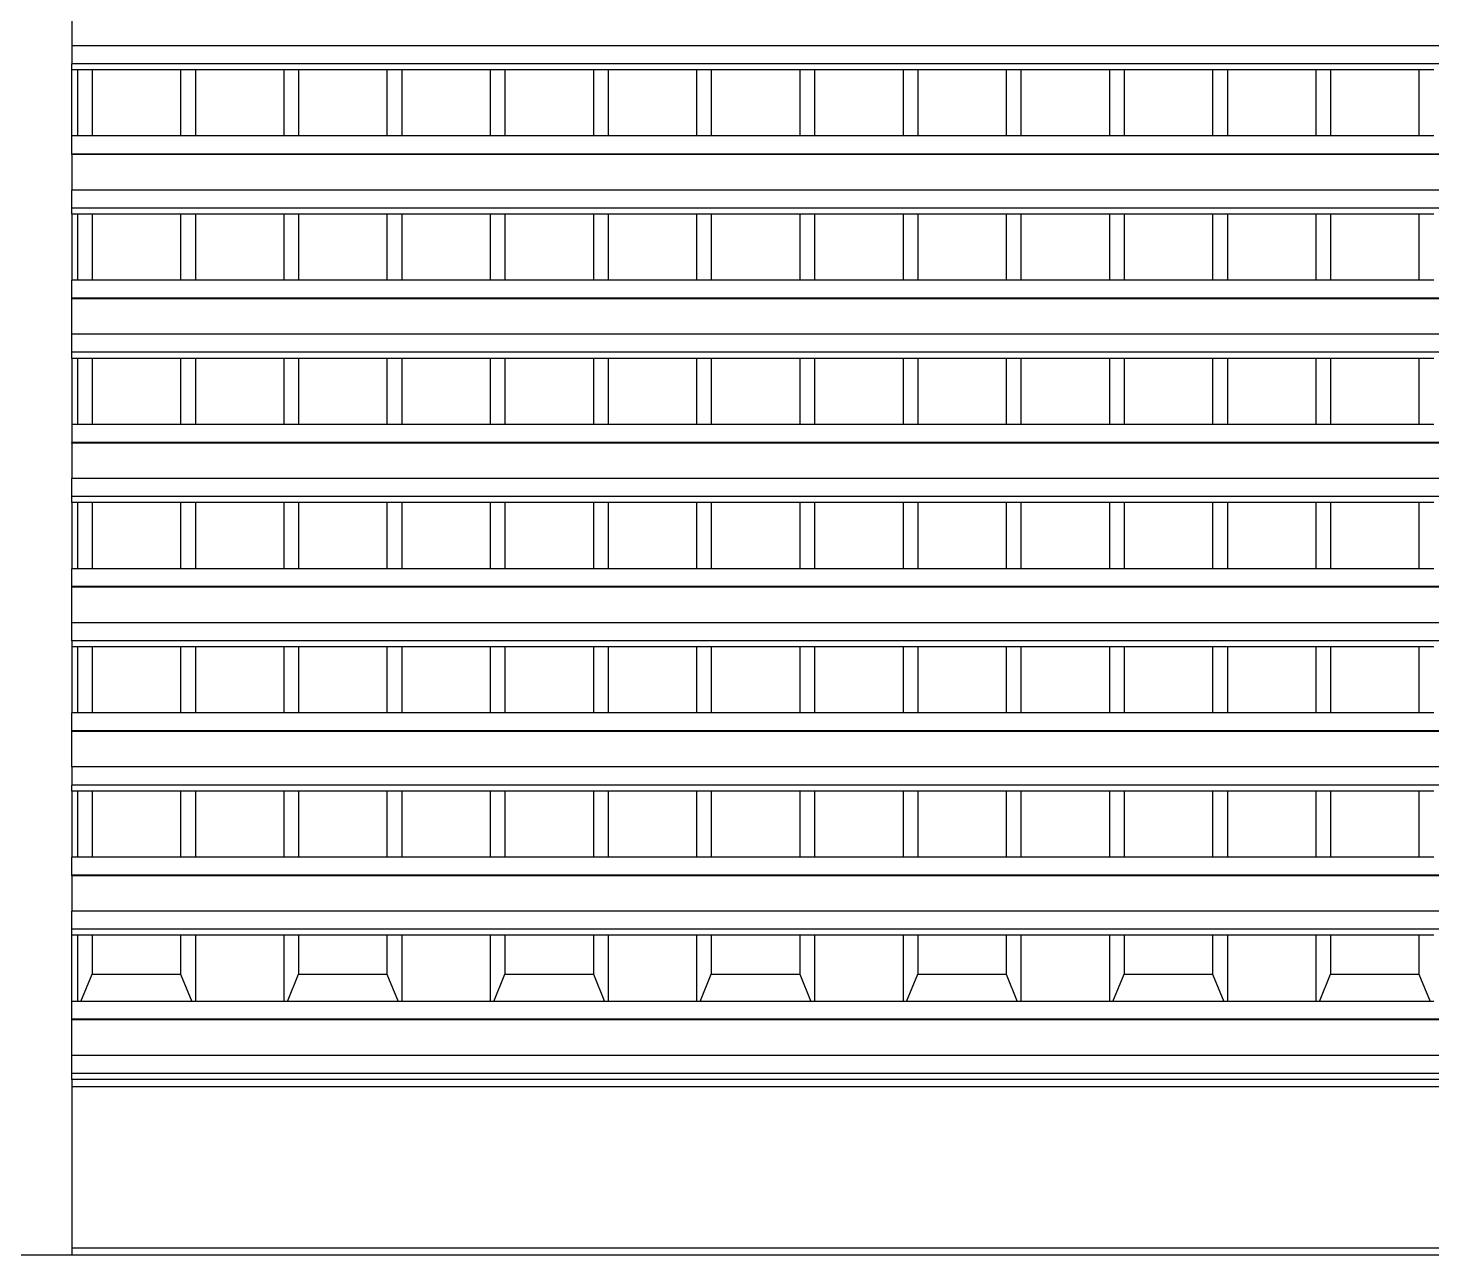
# Model space of a CAD drawing. Header units: metres. Extents: x -59 to 59, y -13 to 12.
# Drawn here: x 15.969 to 17.89, y 9.144 to 10.822 of the extents above; entities that cross this region are included whole.
import ezdxf

# ---------------------------------------------------------------- set-up
doc = ezdxf.new("R2010")
doc.units = ezdxf.units.M

msp = doc.modelspace()

# ---------------------------------------------------------------- linework, layer by layer
for p, q in [((16.0288, 10.8459), (16.0288, 10.7974)), ((19.6588, 10.7974), (16.0288, 10.7974)), ((16.0288, 10.7974), (16.0288, 10.7727)), ((19.6588, 10.7727), (16.0288, 10.7727)), ((16.0288, 10.7645), (16.0288, 10.7727)), ((16.0363, 10.7645), (16.0288, 10.7645)), ((16.0288, 10.6741), (16.0288, 10.7645)), ((16.0363, 10.7645), (16.0363, 10.6741)), ((16.0565, 10.7645), (16.0363, 10.7645)), ((16.0565, 10.7645), (16.0565, 10.6741)), ((16.1775, 10.7645), (16.0565, 10.7645)), ((16.1775, 10.7645), (16.1775, 10.6741)), ((16.1977, 10.7645), (16.1775, 10.7645)), ((16.1977, 10.7645), (16.1977, 10.6741)), ((16.3187, 10.7645), (16.1977, 10.7645)), ((16.3187, 10.7645), (16.3187, 10.6741)), ((16.3389, 10.7645), (16.3187, 10.7645)), ((16.3389, 10.7645), (16.3389, 10.6741)), ((16.4599, 10.7645), (16.3389, 10.7645)), ((16.4599, 10.7645), (16.4599, 10.6741)), ((16.4801, 10.7645), (16.4599, 10.7645)), ((16.4801, 10.7645), (16.4801, 10.6741)), ((16.6011, 10.7645), (16.4801, 10.7645)), ((16.6011, 10.7645), (16.6011, 10.6741)), ((16.6213, 10.7645), (16.6011, 10.7645)), ((16.6213, 10.7645), (16.6213, 10.6741)), ((16.7424, 10.7645), (16.6213, 10.7645)), ((16.7424, 10.7645), (16.7424, 10.6741)), ((16.7625, 10.7645), (16.7424, 10.7645)), ((16.7625, 10.7645), (16.7625, 10.6741)), ((16.8836, 10.7645), (16.7625, 10.7645)), ((16.8836, 10.7645), (16.8836, 10.6741)), ((16.9037, 10.7645), (16.8836, 10.7645)), ((16.9037, 10.7645), (16.9037, 10.6741)), ((17.0248, 10.7645), (16.9037, 10.7645)), ((17.0248, 10.7645), (17.0248, 10.6741)), ((17.0449, 10.7645), (17.0248, 10.7645)), ((17.0449, 10.7645), (17.0449, 10.6741)), ((17.166, 10.7645), (17.0449, 10.7645)), ((17.166, 10.7645), (17.166, 10.6741)), ((17.1861, 10.7645), (17.166, 10.7645)), ((17.1861, 10.7645), (17.1861, 10.6741)), ((17.3072, 10.7645), (17.1861, 10.7645)), ((17.3072, 10.7645), (17.3072, 10.6741)), ((17.3274, 10.7645), (17.3072, 10.7645)), ((17.3274, 10.7645), (17.3274, 10.6741)), ((17.4484, 10.7645), (17.3274, 10.7645)), ((17.4484, 10.7645), (17.4484, 10.6741)), ((17.4686, 10.7645), (17.4484, 10.7645)), ((17.4686, 10.7645), (17.4686, 10.6741)), ((17.5896, 10.7645), (17.4686, 10.7645)), ((17.5896, 10.7645), (17.5896, 10.6741)), ((17.6098, 10.7645), (17.5896, 10.7645)), ((17.6098, 10.7645), (17.6098, 10.6741)), ((17.7308, 10.7645), (17.6098, 10.7645)), ((17.7308, 10.7645), (17.7308, 10.6741)), ((17.751, 10.7645), (17.7308, 10.7645)), ((17.751, 10.7645), (17.751, 10.6741)), ((17.872, 10.7645), (17.751, 10.7645)), ((17.872, 10.7645), (17.872, 10.6741)), ((17.8922, 10.7645), (17.872, 10.7645)), ((16.0363, 10.6741), (16.0288, 10.6741)), ((16.0288, 10.6494), (16.0288, 10.6741)), ((16.0565, 10.6741), (16.0363, 10.6741)), ((16.1775, 10.6741), (16.0565, 10.6741)), ((16.1977, 10.6741), (16.1775, 10.6741)), ((16.3187, 10.6741), (16.1977, 10.6741)), ((16.3389, 10.6741), (16.3187, 10.6741)), ((16.4599, 10.6741), (16.3389, 10.6741)), ((16.4801, 10.6741), (16.4599, 10.6741)), ((16.6011, 10.6741), (16.4801, 10.6741)), ((16.6213, 10.6741), (16.6011, 10.6741)), ((16.7424, 10.6741), (16.6213, 10.6741)), ((16.7625, 10.6741), (16.7424, 10.6741)), ((16.8836, 10.6741), (16.7625, 10.6741)), ((16.9037, 10.6741), (16.8836, 10.6741)), ((17.0248, 10.6741), (16.9037, 10.6741)), ((17.0449, 10.6741), (17.0248, 10.6741)), ((17.166, 10.6741), (17.0449, 10.6741)), ((17.1861, 10.6741), (17.166, 10.6741)), ((17.3072, 10.6741), (17.1861, 10.6741)), ((17.3274, 10.6741), (17.3072, 10.6741)), ((17.4484, 10.6741), (17.3274, 10.6741)), ((17.4686, 10.6741), (17.4484, 10.6741)), ((17.5896, 10.6741), (17.4686, 10.6741)), ((17.6098, 10.6741), (17.5896, 10.6741)), ((17.7308, 10.6741), (17.6098, 10.6741)), ((17.751, 10.6741), (17.7308, 10.6741)), ((17.872, 10.6741), (17.751, 10.6741)), ((17.8922, 10.6741), (17.872, 10.6741)), ((19.6588, 10.6494), (16.0288, 10.6494)), ((16.0288, 10.6486), (16.0288, 10.6494)), ((19.6588, 10.6486), (16.0288, 10.6486)), ((16.0288, 10.6486), (16.0288, 10.6001)), ((19.6588, 10.6001), (16.0288, 10.6001)), ((16.0288, 10.5754), (16.0288, 10.6001)), ((19.6588, 10.5754), (16.0288, 10.5754)), ((16.0288, 10.5672), (16.0288, 10.5754)), ((16.0363, 10.5672), (16.0288, 10.5672)), ((16.0288, 10.5672), (16.0288, 10.4768)), ((16.0363, 10.5672), (16.0363, 10.4768)), ((16.0565, 10.5672), (16.0363, 10.5672)), ((16.0565, 10.5672), (16.0565, 10.4768)), ((16.1775, 10.5672), (16.0565, 10.5672)), ((16.1775, 10.5672), (16.1775, 10.4768)), ((16.1977, 10.5672), (16.1775, 10.5672)), ((16.1977, 10.5672), (16.1977, 10.4768)), ((16.3187, 10.5672), (16.1977, 10.5672)), ((16.3187, 10.5672), (16.3187, 10.4768)), ((16.3389, 10.5672), (16.3187, 10.5672)), ((16.3389, 10.5672), (16.3389, 10.4768)), ((16.4599, 10.5672), (16.3389, 10.5672)), ((16.4599, 10.5672), (16.4599, 10.4768)), ((16.4801, 10.5672), (16.4599, 10.5672)), ((16.4801, 10.5672), (16.4801, 10.4768)), ((16.6011, 10.5672), (16.4801, 10.5672)), ((16.6011, 10.5672), (16.6011, 10.4768)), ((16.6213, 10.5672), (16.6011, 10.5672)), ((16.6213, 10.5672), (16.6213, 10.4768)), ((16.7424, 10.5672), (16.6213, 10.5672)), ((16.7424, 10.5672), (16.7424, 10.4768)), ((16.7625, 10.5672), (16.7424, 10.5672)), ((16.7625, 10.5672), (16.7625, 10.4768)), ((16.8836, 10.5672), (16.7625, 10.5672)), ((16.8836, 10.5672), (16.8836, 10.4768)), ((16.9037, 10.5672), (16.8836, 10.5672)), ((16.9037, 10.5672), (16.9037, 10.4768)), ((17.0248, 10.5672), (16.9037, 10.5672)), ((17.0248, 10.5672), (17.0248, 10.4768)), ((17.0449, 10.5672), (17.0248, 10.5672)), ((17.0449, 10.5672), (17.0449, 10.4768)), ((17.166, 10.5672), (17.0449, 10.5672)), ((17.166, 10.5672), (17.166, 10.4768)), ((17.1861, 10.5672), (17.166, 10.5672)), ((17.1861, 10.5672), (17.1861, 10.4768)), ((17.3072, 10.5672), (17.1861, 10.5672)), ((17.3072, 10.5672), (17.3072, 10.4768)), ((17.3274, 10.5672), (17.3072, 10.5672)), ((17.3274, 10.5672), (17.3274, 10.4768)), ((17.4484, 10.5672), (17.3274, 10.5672)), ((17.4484, 10.5672), (17.4484, 10.4768)), ((17.4686, 10.5672), (17.4484, 10.5672)), ((17.4686, 10.5672), (17.4686, 10.4768)), ((17.5896, 10.5672), (17.4686, 10.5672)), ((17.5896, 10.5672), (17.5896, 10.4768)), ((17.6098, 10.5672), (17.5896, 10.5672)), ((17.6098, 10.5672), (17.6098, 10.4768)), ((17.7308, 10.5672), (17.6098, 10.5672)), ((17.7308, 10.5672), (17.7308, 10.4768)), ((17.751, 10.5672), (17.7308, 10.5672)), ((17.751, 10.5672), (17.751, 10.4768)), ((17.872, 10.5672), (17.751, 10.5672)), ((17.872, 10.5672), (17.872, 10.4768)), ((17.8922, 10.5672), (17.872, 10.5672)), ((16.0363, 10.4768), (16.0288, 10.4768)), ((16.0288, 10.4521), (16.0288, 10.4768)), ((16.0565, 10.4768), (16.0363, 10.4768)), ((16.1775, 10.4768), (16.0565, 10.4768)), ((16.1977, 10.4768), (16.1775, 10.4768)), ((16.3187, 10.4768), (16.1977, 10.4768)), ((16.3389, 10.4768), (16.3187, 10.4768)), ((16.4599, 10.4768), (16.3389, 10.4768)), ((16.4801, 10.4768), (16.4599, 10.4768)), ((16.6011, 10.4768), (16.4801, 10.4768)), ((16.6213, 10.4768), (16.6011, 10.4768)), ((16.7424, 10.4768), (16.6213, 10.4768)), ((16.7625, 10.4768), (16.7424, 10.4768)), ((16.8836, 10.4768), (16.7625, 10.4768)), ((16.9037, 10.4768), (16.8836, 10.4768)), ((17.0248, 10.4768), (16.9037, 10.4768)), ((17.0449, 10.4768), (17.0248, 10.4768)), ((17.166, 10.4768), (17.0449, 10.4768)), ((17.1861, 10.4768), (17.166, 10.4768)), ((17.3072, 10.4768), (17.1861, 10.4768)), ((17.3274, 10.4768), (17.3072, 10.4768)), ((17.4484, 10.4768), (17.3274, 10.4768)), ((17.4686, 10.4768), (17.4484, 10.4768)), ((17.5896, 10.4768), (17.4686, 10.4768)), ((17.6098, 10.4768), (17.5896, 10.4768)), ((17.7308, 10.4768), (17.6098, 10.4768)), ((17.751, 10.4768), (17.7308, 10.4768)), ((17.872, 10.4768), (17.751, 10.4768)), ((17.8922, 10.4768), (17.872, 10.4768)), ((19.6588, 10.4521), (16.0288, 10.4521)), ((16.0288, 10.4513), (16.0288, 10.4521)), ((19.6588, 10.4513), (16.0288, 10.4513)), ((16.0288, 10.4028), (16.0288, 10.4513)), ((19.6588, 10.4028), (16.0288, 10.4028)), ((16.0288, 10.3782), (16.0288, 10.4028)), ((19.6588, 10.3782), (16.0288, 10.3782)), ((16.0288, 10.3699), (16.0288, 10.3782)), ((16.0363, 10.3699), (16.0288, 10.3699)), ((16.0288, 10.3699), (16.0288, 10.2795)), ((16.0363, 10.3699), (16.0363, 10.2795)), ((16.0565, 10.3699), (16.0363, 10.3699)), ((16.0565, 10.3699), (16.0565, 10.2795)), ((16.1775, 10.3699), (16.0565, 10.3699)), ((16.1775, 10.3699), (16.1775, 10.2795)), ((16.1977, 10.3699), (16.1775, 10.3699)), ((16.1977, 10.3699), (16.1977, 10.2795)), ((16.3187, 10.3699), (16.1977, 10.3699)), ((16.3187, 10.3699), (16.3187, 10.2795)), ((16.3389, 10.3699), (16.3187, 10.3699)), ((16.3389, 10.3699), (16.3389, 10.2795)), ((16.4599, 10.3699), (16.3389, 10.3699)), ((16.4599, 10.3699), (16.4599, 10.2795)), ((16.4801, 10.3699), (16.4599, 10.3699)), ((16.4801, 10.3699), (16.4801, 10.2795)), ((16.6011, 10.3699), (16.4801, 10.3699)), ((16.6011, 10.3699), (16.6011, 10.2795)), ((16.6213, 10.3699), (16.6011, 10.3699)), ((16.6213, 10.3699), (16.6213, 10.2795)), ((16.7424, 10.3699), (16.6213, 10.3699)), ((16.7424, 10.3699), (16.7424, 10.2795)), ((16.7625, 10.3699), (16.7424, 10.3699)), ((16.7625, 10.3699), (16.7625, 10.2795)), ((16.8836, 10.3699), (16.7625, 10.3699)), ((16.8836, 10.3699), (16.8836, 10.2795)), ((16.9037, 10.3699), (16.8836, 10.3699)), ((16.9037, 10.3699), (16.9037, 10.2795)), ((17.0248, 10.3699), (16.9037, 10.3699)), ((17.0248, 10.3699), (17.0248, 10.2795)), ((17.0449, 10.3699), (17.0248, 10.3699)), ((17.0449, 10.3699), (17.0449, 10.2795)), ((17.166, 10.3699), (17.0449, 10.3699)), ((17.166, 10.3699), (17.166, 10.2795)), ((17.1861, 10.3699), (17.166, 10.3699)), ((17.1861, 10.3699), (17.1861, 10.2795)), ((17.3072, 10.3699), (17.1861, 10.3699)), ((17.3072, 10.3699), (17.3072, 10.2795)), ((17.3274, 10.3699), (17.3072, 10.3699)), ((17.3274, 10.3699), (17.3274, 10.2795)), ((17.4484, 10.3699), (17.3274, 10.3699)), ((17.4484, 10.3699), (17.4484, 10.2795)), ((17.4686, 10.3699), (17.4484, 10.3699)), ((17.4686, 10.3699), (17.4686, 10.2795)), ((17.5896, 10.3699), (17.4686, 10.3699)), ((17.5896, 10.3699), (17.5896, 10.2795)), ((17.6098, 10.3699), (17.5896, 10.3699)), ((17.6098, 10.3699), (17.6098, 10.2795)), ((17.7308, 10.3699), (17.6098, 10.3699)), ((17.7308, 10.3699), (17.7308, 10.2795)), ((17.751, 10.3699), (17.7308, 10.3699)), ((17.751, 10.3699), (17.751, 10.2795)), ((17.872, 10.3699), (17.751, 10.3699)), ((17.872, 10.3699), (17.872, 10.2795)), ((17.8922, 10.3699), (17.872, 10.3699)), ((16.0363, 10.2795), (16.0288, 10.2795)), ((16.0288, 10.2795), (16.0288, 10.2549)), ((16.0565, 10.2795), (16.0363, 10.2795)), ((16.1775, 10.2795), (16.0565, 10.2795)), ((16.1977, 10.2795), (16.1775, 10.2795)), ((16.3187, 10.2795), (16.1977, 10.2795)), ((16.3389, 10.2795), (16.3187, 10.2795)), ((16.4599, 10.2795), (16.3389, 10.2795)), ((16.4801, 10.2795), (16.4599, 10.2795)), ((16.6011, 10.2795), (16.4801, 10.2795)), ((16.6213, 10.2795), (16.6011, 10.2795)), ((16.7424, 10.2795), (16.6213, 10.2795)), ((16.7625, 10.2795), (16.7424, 10.2795)), ((16.8836, 10.2795), (16.7625, 10.2795)), ((16.9037, 10.2795), (16.8836, 10.2795)), ((17.0248, 10.2795), (16.9037, 10.2795)), ((17.0449, 10.2795), (17.0248, 10.2795)), ((17.166, 10.2795), (17.0449, 10.2795)), ((17.1861, 10.2795), (17.166, 10.2795)), ((17.3072, 10.2795), (17.1861, 10.2795)), ((17.3274, 10.2795), (17.3072, 10.2795)), ((17.4484, 10.2795), (17.3274, 10.2795)), ((17.4686, 10.2795), (17.4484, 10.2795)), ((17.5896, 10.2795), (17.4686, 10.2795)), ((17.6098, 10.2795), (17.5896, 10.2795)), ((17.7308, 10.2795), (17.6098, 10.2795)), ((17.751, 10.2795), (17.7308, 10.2795)), ((17.872, 10.2795), (17.751, 10.2795)), ((17.8922, 10.2795), (17.872, 10.2795)), ((19.6588, 10.2549), (16.0288, 10.2549)), ((16.0288, 10.254), (16.0288, 10.2549)), ((19.6588, 10.254), (16.0288, 10.254)), ((16.0288, 10.254), (16.0288, 10.2055)), ((19.6588, 10.2055), (16.0288, 10.2055)), ((16.0288, 10.1809), (16.0288, 10.2055)), ((19.6588, 10.1809), (16.0288, 10.1809)), ((16.0288, 10.1727), (16.0288, 10.1809)), ((16.0363, 10.1727), (16.0288, 10.1727)), ((16.0288, 10.1727), (16.0288, 10.0822)), ((16.0363, 10.1727), (16.0363, 10.0822)), ((16.0565, 10.1727), (16.0363, 10.1727)), ((16.0565, 10.1727), (16.0565, 10.0822)), ((16.1775, 10.1727), (16.0565, 10.1727)), ((16.1775, 10.1727), (16.1775, 10.0822)), ((16.1977, 10.1727), (16.1775, 10.1727)), ((16.1977, 10.1727), (16.1977, 10.0822)), ((16.3187, 10.1727), (16.1977, 10.1727)), ((16.3187, 10.1727), (16.3187, 10.0822)), ((16.3389, 10.1727), (16.3187, 10.1727)), ((16.3389, 10.1727), (16.3389, 10.0822)), ((16.4599, 10.1727), (16.3389, 10.1727)), ((16.4599, 10.1727), (16.4599, 10.0822)), ((16.4801, 10.1727), (16.4599, 10.1727)), ((16.4801, 10.1727), (16.4801, 10.0822)), ((16.6011, 10.1727), (16.4801, 10.1727)), ((16.6011, 10.1727), (16.6011, 10.0822)), ((16.6213, 10.1727), (16.6011, 10.1727)), ((16.6213, 10.1727), (16.6213, 10.0822)), ((16.7424, 10.1727), (16.6213, 10.1727)), ((16.7424, 10.1727), (16.7424, 10.0822)), ((16.7625, 10.1727), (16.7424, 10.1727)), ((16.7625, 10.1727), (16.7625, 10.0822)), ((16.8836, 10.1727), (16.7625, 10.1727)), ((16.8836, 10.1727), (16.8836, 10.0822)), ((16.9037, 10.1727), (16.8836, 10.1727)), ((16.9037, 10.1727), (16.9037, 10.0822)), ((17.0248, 10.1727), (16.9037, 10.1727)), ((17.0248, 10.1727), (17.0248, 10.0822)), ((17.0449, 10.1727), (17.0248, 10.1727)), ((17.0449, 10.1727), (17.0449, 10.0822)), ((17.166, 10.1727), (17.0449, 10.1727)), ((17.166, 10.1727), (17.166, 10.0822)), ((17.1861, 10.1727), (17.166, 10.1727)), ((17.1861, 10.1727), (17.1861, 10.0822)), ((17.3072, 10.1727), (17.1861, 10.1727)), ((17.3072, 10.1727), (17.3072, 10.0822)), ((17.3274, 10.1727), (17.3072, 10.1727)), ((17.3274, 10.1727), (17.3274, 10.0822)), ((17.4484, 10.1727), (17.3274, 10.1727)), ((17.4484, 10.1727), (17.4484, 10.0822)), ((17.4686, 10.1727), (17.4484, 10.1727)), ((17.4686, 10.1727), (17.4686, 10.0822)), ((17.5896, 10.1727), (17.4686, 10.1727)), ((17.5896, 10.1727), (17.5896, 10.0822)), ((17.6098, 10.1727), (17.5896, 10.1727)), ((17.6098, 10.1727), (17.6098, 10.0822)), ((17.7308, 10.1727), (17.6098, 10.1727)), ((17.7308, 10.1727), (17.7308, 10.0822)), ((17.751, 10.1727), (17.7308, 10.1727)), ((17.751, 10.1727), (17.751, 10.0822)), ((17.872, 10.1727), (17.751, 10.1727)), ((17.872, 10.1727), (17.872, 10.0822)), ((17.8922, 10.1727), (17.872, 10.1727)), ((16.0363, 10.0822), (16.0288, 10.0822)), ((16.0288, 10.0576), (16.0288, 10.0822)), ((16.0565, 10.0822), (16.0363, 10.0822)), ((16.1775, 10.0822), (16.0565, 10.0822)), ((16.1977, 10.0822), (16.1775, 10.0822)), ((16.3187, 10.0822), (16.1977, 10.0822)), ((16.3389, 10.0822), (16.3187, 10.0822)), ((16.4599, 10.0822), (16.3389, 10.0822)), ((16.4801, 10.0822), (16.4599, 10.0822)), ((16.6011, 10.0822), (16.4801, 10.0822)), ((16.6213, 10.0822), (16.6011, 10.0822)), ((16.7424, 10.0822), (16.6213, 10.0822)), ((16.7625, 10.0822), (16.7424, 10.0822)), ((16.8836, 10.0822), (16.7625, 10.0822)), ((16.9037, 10.0822), (16.8836, 10.0822)), ((17.0248, 10.0822), (16.9037, 10.0822)), ((17.0449, 10.0822), (17.0248, 10.0822)), ((17.166, 10.0822), (17.0449, 10.0822)), ((17.1861, 10.0822), (17.166, 10.0822)), ((17.3072, 10.0822), (17.1861, 10.0822)), ((17.3274, 10.0822), (17.3072, 10.0822)), ((17.4484, 10.0822), (17.3274, 10.0822)), ((17.4686, 10.0822), (17.4484, 10.0822)), ((17.5896, 10.0822), (17.4686, 10.0822)), ((17.6098, 10.0822), (17.5896, 10.0822)), ((17.7308, 10.0822), (17.6098, 10.0822)), ((17.751, 10.0822), (17.7308, 10.0822)), ((17.872, 10.0822), (17.751, 10.0822)), ((17.8922, 10.0822), (17.872, 10.0822)), ((19.6588, 10.0576), (16.0288, 10.0576)), ((16.0288, 10.0568), (16.0288, 10.0576)), ((19.6588, 10.0568), (16.0288, 10.0568)), ((16.0288, 10.0083), (16.0288, 10.0568)), ((19.6588, 10.0083), (16.0288, 10.0083)), ((16.0288, 9.9836), (16.0288, 10.0083)), ((19.6588, 9.9836), (16.0288, 9.9836)), ((16.0288, 9.9836), (16.0288, 9.9754)), ((16.0363, 9.9754), (16.0288, 9.9754)), ((16.0288, 9.9754), (16.0288, 9.885)), ((16.0363, 9.9754), (16.0363, 9.885)), ((16.0565, 9.9754), (16.0363, 9.9754)), ((16.0565, 9.9754), (16.0565, 9.885)), ((16.1775, 9.9754), (16.0565, 9.9754)), ((16.1775, 9.9754), (16.1775, 9.885)), ((16.1977, 9.9754), (16.1775, 9.9754)), ((16.1977, 9.9754), (16.1977, 9.885)), ((16.3187, 9.9754), (16.1977, 9.9754)), ((16.3187, 9.9754), (16.3187, 9.885)), ((16.3389, 9.9754), (16.3187, 9.9754)), ((16.3389, 9.9754), (16.3389, 9.885)), ((16.4599, 9.9754), (16.3389, 9.9754)), ((16.4599, 9.9754), (16.4599, 9.885)), ((16.4801, 9.9754), (16.4599, 9.9754)), ((16.4801, 9.9754), (16.4801, 9.885)), ((16.6011, 9.9754), (16.4801, 9.9754)), ((16.6011, 9.9754), (16.6011, 9.885)), ((16.6213, 9.9754), (16.6011, 9.9754)), ((16.6213, 9.9754), (16.6213, 9.885)), ((16.7424, 9.9754), (16.6213, 9.9754)), ((16.7424, 9.9754), (16.7424, 9.885)), ((16.7625, 9.9754), (16.7424, 9.9754)), ((16.7625, 9.9754), (16.7625, 9.885)), ((16.8836, 9.9754), (16.7625, 9.9754)), ((16.8836, 9.9754), (16.8836, 9.885)), ((16.9037, 9.9754), (16.8836, 9.9754)), ((16.9037, 9.9754), (16.9037, 9.885)), ((17.0248, 9.9754), (16.9037, 9.9754)), ((17.0248, 9.9754), (17.0248, 9.885)), ((17.0449, 9.9754), (17.0248, 9.9754)), ((17.0449, 9.9754), (17.0449, 9.885)), ((17.166, 9.9754), (17.0449, 9.9754)), ((17.166, 9.9754), (17.166, 9.885)), ((17.1861, 9.9754), (17.166, 9.9754)), ((17.1861, 9.9754), (17.1861, 9.885)), ((17.3072, 9.9754), (17.1861, 9.9754)), ((17.3072, 9.9754), (17.3072, 9.885)), ((17.3274, 9.9754), (17.3072, 9.9754)), ((17.3274, 9.9754), (17.3274, 9.885)), ((17.4484, 9.9754), (17.3274, 9.9754)), ((17.4484, 9.9754), (17.4484, 9.885)), ((17.4686, 9.9754), (17.4484, 9.9754)), ((17.4686, 9.9754), (17.4686, 9.885)), ((17.5896, 9.9754), (17.4686, 9.9754)), ((17.5896, 9.9754), (17.5896, 9.885)), ((17.6098, 9.9754), (17.5896, 9.9754)), ((17.6098, 9.9754), (17.6098, 9.885)), ((17.7308, 9.9754), (17.6098, 9.9754)), ((17.7308, 9.9754), (17.7308, 9.885)), ((17.751, 9.9754), (17.7308, 9.9754)), ((17.751, 9.9754), (17.751, 9.885)), ((17.872, 9.9754), (17.751, 9.9754)), ((17.872, 9.9754), (17.872, 9.885)), ((17.8922, 9.9754), (17.872, 9.9754)), ((16.0288, 9.8603), (16.0288, 9.885)), ((16.0363, 9.885), (16.0288, 9.885)), ((16.0565, 9.885), (16.0363, 9.885)), ((16.1775, 9.885), (16.0565, 9.885)), ((16.1977, 9.885), (16.1775, 9.885)), ((16.3187, 9.885), (16.1977, 9.885)), ((16.3389, 9.885), (16.3187, 9.885)), ((16.4599, 9.885), (16.3389, 9.885)), ((16.4801, 9.885), (16.4599, 9.885)), ((16.6011, 9.885), (16.4801, 9.885)), ((16.6213, 9.885), (16.6011, 9.885)), ((16.7424, 9.885), (16.6213, 9.885)), ((16.7625, 9.885), (16.7424, 9.885)), ((16.8836, 9.885), (16.7625, 9.885)), ((16.9037, 9.885), (16.8836, 9.885)), ((17.0248, 9.885), (16.9037, 9.885)), ((17.0449, 9.885), (17.0248, 9.885)), ((17.166, 9.885), (17.0449, 9.885)), ((17.1861, 9.885), (17.166, 9.885)), ((17.3072, 9.885), (17.1861, 9.885)), ((17.3274, 9.885), (17.3072, 9.885)), ((17.4484, 9.885), (17.3274, 9.885)), ((17.4686, 9.885), (17.4484, 9.885)), ((17.5896, 9.885), (17.4686, 9.885)), ((17.6098, 9.885), (17.5896, 9.885)), ((17.7308, 9.885), (17.6098, 9.885)), ((17.751, 9.885), (17.7308, 9.885)), ((17.872, 9.885), (17.751, 9.885)), ((17.8922, 9.885), (17.872, 9.885)), ((19.6588, 9.8603), (16.0288, 9.8603)), ((16.0288, 9.8595), (16.0288, 9.8603)), ((19.6588, 9.8595), (16.0288, 9.8595)), ((16.0288, 9.811), (16.0288, 9.8595)), ((19.6588, 9.811), (16.0288, 9.811)), ((16.0288, 9.811), (16.0288, 9.7863)), ((19.6588, 9.7863), (16.0288, 9.7863)), ((16.0288, 9.7781), (16.0288, 9.7863)), ((16.0363, 9.7781), (16.0288, 9.7781)), ((16.0288, 9.7781), (16.0288, 9.6877)), ((16.0363, 9.7781), (16.0363, 9.6877)), ((16.0565, 9.7781), (16.0363, 9.7781)), ((16.0565, 9.7781), (16.0565, 9.6877)), ((16.1775, 9.7781), (16.0565, 9.7781)), ((16.1775, 9.7781), (16.1775, 9.6877)), ((16.1977, 9.7781), (16.1775, 9.7781)), ((16.1977, 9.7781), (16.1977, 9.6877)), ((16.3187, 9.7781), (16.1977, 9.7781)), ((16.3187, 9.7781), (16.3187, 9.6877)), ((16.3389, 9.7781), (16.3187, 9.7781)), ((16.3389, 9.7781), (16.3389, 9.6877)), ((16.4599, 9.7781), (16.3389, 9.7781)), ((16.4599, 9.7781), (16.4599, 9.6877)), ((16.4801, 9.7781), (16.4599, 9.7781)), ((16.4801, 9.7781), (16.4801, 9.6877)), ((16.6011, 9.7781), (16.4801, 9.7781)), ((16.6011, 9.7781), (16.6011, 9.6877)), ((16.6213, 9.7781), (16.6011, 9.7781)), ((16.6213, 9.7781), (16.6213, 9.6877)), ((16.7424, 9.7781), (16.6213, 9.7781)), ((16.7424, 9.7781), (16.7424, 9.6877)), ((16.7625, 9.7781), (16.7424, 9.7781)), ((16.7625, 9.7781), (16.7625, 9.6877)), ((16.8836, 9.7781), (16.7625, 9.7781)), ((16.8836, 9.7781), (16.8836, 9.6877)), ((16.9037, 9.7781), (16.8836, 9.7781)), ((16.9037, 9.7781), (16.9037, 9.6877)), ((17.0248, 9.7781), (16.9037, 9.7781)), ((17.0248, 9.7781), (17.0248, 9.6877)), ((17.0449, 9.7781), (17.0248, 9.7781)), ((17.0449, 9.7781), (17.0449, 9.6877)), ((17.166, 9.7781), (17.0449, 9.7781)), ((17.166, 9.7781), (17.166, 9.6877)), ((17.1861, 9.7781), (17.166, 9.7781)), ((17.1861, 9.7781), (17.1861, 9.6877)), ((17.3072, 9.7781), (17.1861, 9.7781)), ((17.3072, 9.7781), (17.3072, 9.6877)), ((17.3274, 9.7781), (17.3072, 9.7781)), ((17.3274, 9.7781), (17.3274, 9.6877)), ((17.4484, 9.7781), (17.3274, 9.7781)), ((17.4484, 9.7781), (17.4484, 9.6877)), ((17.4686, 9.7781), (17.4484, 9.7781)), ((17.4686, 9.7781), (17.4686, 9.6877)), ((17.5896, 9.7781), (17.4686, 9.7781)), ((17.5896, 9.7781), (17.5896, 9.6877)), ((17.6098, 9.7781), (17.5896, 9.7781)), ((17.6098, 9.7781), (17.6098, 9.6877)), ((17.7308, 9.7781), (17.6098, 9.7781)), ((17.7308, 9.7781), (17.7308, 9.6877)), ((17.751, 9.7781), (17.7308, 9.7781)), ((17.751, 9.7781), (17.751, 9.6877)), ((17.872, 9.7781), (17.751, 9.7781)), ((17.872, 9.7781), (17.872, 9.6877)), ((17.8922, 9.7781), (17.872, 9.7781)), ((16.0288, 9.663), (16.0288, 9.6877)), ((16.0363, 9.6877), (16.0288, 9.6877)), ((16.0565, 9.6877), (16.0363, 9.6877)), ((16.1775, 9.6877), (16.0565, 9.6877)), ((16.1977, 9.6877), (16.1775, 9.6877)), ((16.3187, 9.6877), (16.1977, 9.6877)), ((16.3389, 9.6877), (16.3187, 9.6877)), ((16.4599, 9.6877), (16.3389, 9.6877)), ((16.4801, 9.6877), (16.4599, 9.6877)), ((16.6011, 9.6877), (16.4801, 9.6877)), ((16.6213, 9.6877), (16.6011, 9.6877)), ((16.7424, 9.6877), (16.6213, 9.6877)), ((16.7625, 9.6877), (16.7424, 9.6877)), ((16.8836, 9.6877), (16.7625, 9.6877)), ((16.9037, 9.6877), (16.8836, 9.6877)), ((17.0248, 9.6877), (16.9037, 9.6877)), ((17.0449, 9.6877), (17.0248, 9.6877)), ((17.166, 9.6877), (17.0449, 9.6877)), ((17.1861, 9.6877), (17.166, 9.6877)), ((17.3072, 9.6877), (17.1861, 9.6877)), ((17.3274, 9.6877), (17.3072, 9.6877)), ((17.4484, 9.6877), (17.3274, 9.6877)), ((17.4686, 9.6877), (17.4484, 9.6877)), ((17.5896, 9.6877), (17.4686, 9.6877)), ((17.6098, 9.6877), (17.5896, 9.6877)), ((17.7308, 9.6877), (17.6098, 9.6877)), ((17.751, 9.6877), (17.7308, 9.6877)), ((17.872, 9.6877), (17.751, 9.6877)), ((17.8922, 9.6877), (17.872, 9.6877)), ((19.6588, 9.663), (16.0288, 9.663)), ((16.0288, 9.6622), (16.0288, 9.663)), ((19.6588, 9.6622), (16.0288, 9.6622)), ((16.0288, 9.6622), (16.0288, 9.6137)), ((19.6588, 9.6137), (16.0288, 9.6137)), ((16.0288, 9.5891), (16.0288, 9.6137)), ((19.6588, 9.5891), (16.0288, 9.5891)), ((16.0288, 9.5808), (16.0288, 9.5891)), ((16.0288, 9.4904), (16.0288, 9.5808)), ((16.0363, 9.5808), (16.0288, 9.5808)), ((16.0363, 9.5808), (16.0363, 9.4904)), ((16.0565, 9.5808), (16.0363, 9.5808)), ((16.0565, 9.5808), (16.0565, 9.5277)), ((16.1775, 9.5808), (16.0565, 9.5808)), ((16.1775, 9.5808), (16.1775, 9.5277)), ((16.1977, 9.5808), (16.1775, 9.5808)), ((16.1977, 9.5808), (16.1977, 9.4904)), ((16.3187, 9.5808), (16.1977, 9.5808)), ((16.3187, 9.5808), (16.3187, 9.4904)), ((16.3389, 9.5808), (16.3187, 9.5808)), ((16.3389, 9.5808), (16.3389, 9.5277)), ((16.4599, 9.5808), (16.3389, 9.5808)), ((16.4599, 9.5808), (16.4599, 9.5277)), ((16.4801, 9.5808), (16.4599, 9.5808)), ((16.4801, 9.5808), (16.4801, 9.4904)), ((16.6011, 9.5808), (16.4801, 9.5808)), ((16.6011, 9.5808), (16.6011, 9.4904)), ((16.6213, 9.5808), (16.6011, 9.5808)), ((16.6213, 9.5808), (16.6213, 9.5277)), ((16.7424, 9.5808), (16.6213, 9.5808)), ((16.7424, 9.5808), (16.7424, 9.5277)), ((16.7625, 9.5808), (16.7424, 9.5808)), ((16.7625, 9.5808), (16.7625, 9.4904)), ((16.8836, 9.5808), (16.7625, 9.5808)), ((16.8836, 9.5808), (16.8836, 9.4904)), ((16.9037, 9.5808), (16.8836, 9.5808)), ((16.9037, 9.5808), (16.9037, 9.5277)), ((17.0248, 9.5808), (16.9037, 9.5808)), ((17.0248, 9.5808), (17.0248, 9.5277)), ((17.0449, 9.5808), (17.0248, 9.5808)), ((17.0449, 9.5808), (17.0449, 9.4904)), ((17.166, 9.5808), (17.0449, 9.5808)), ((17.166, 9.5808), (17.166, 9.4904)), ((17.1861, 9.5808), (17.166, 9.5808)), ((17.1861, 9.5808), (17.1861, 9.5277)), ((17.3072, 9.5808), (17.1861, 9.5808)), ((17.3072, 9.5808), (17.3072, 9.5277)), ((17.3274, 9.5808), (17.3072, 9.5808)), ((17.3274, 9.5808), (17.3274, 9.4904)), ((17.4484, 9.5808), (17.3274, 9.5808)), ((17.4484, 9.5808), (17.4484, 9.4904)), ((17.4686, 9.5808), (17.4484, 9.5808)), ((17.4686, 9.5808), (17.4686, 9.5277)), ((17.5896, 9.5808), (17.4686, 9.5808)), ((17.5896, 9.5808), (17.5896, 9.5277)), ((17.6098, 9.5808), (17.5896, 9.5808)), ((17.6098, 9.5808), (17.6098, 9.4904)), ((17.7308, 9.5808), (17.6098, 9.5808)), ((17.7308, 9.5808), (17.7308, 9.4904)), ((17.751, 9.5808), (17.7308, 9.5808)), ((17.751, 9.5808), (17.751, 9.5277)), ((17.872, 9.5808), (17.751, 9.5808)), ((17.872, 9.5808), (17.872, 9.5277)), ((17.8922, 9.5808), (17.872, 9.5808)), ((16.0412, 9.4904), (16.0565, 9.5277)), ((16.0565, 9.5277), (16.1775, 9.5277)), ((16.1775, 9.5277), (16.1928, 9.4904)), ((16.3237, 9.4904), (16.3389, 9.5277)), ((16.3389, 9.5277), (16.4599, 9.5277)), ((16.4599, 9.5277), (16.4752, 9.4904)), ((16.6061, 9.4904), (16.6213, 9.5277)), ((16.6213, 9.5277), (16.7424, 9.5277)), ((16.7424, 9.5277), (16.7576, 9.4904)), ((16.8885, 9.4904), (16.9037, 9.5277)), ((16.9037, 9.5277), (17.0248, 9.5277)), ((17.0248, 9.5277), (17.04, 9.4904)), ((17.1709, 9.4904), (17.1861, 9.5277)), ((17.1861, 9.5277), (17.3072, 9.5277)), ((17.3072, 9.5277), (17.3224, 9.4904)), ((17.4533, 9.4904), (17.4686, 9.5277)), ((17.4686, 9.5277), (17.5896, 9.5277)), ((17.5896, 9.5277), (17.6048, 9.4904)), ((17.7357, 9.4904), (17.751, 9.5277)), ((17.751, 9.5277), (17.872, 9.5277)), ((17.872, 9.5277), (17.8873, 9.4904)), ((16.0288, 9.4658), (16.0288, 9.4904)), ((16.0363, 9.4904), (16.0288, 9.4904)), ((16.0412, 9.4904), (16.0363, 9.4904)), ((16.1928, 9.4904), (16.0412, 9.4904)), ((16.1977, 9.4904), (16.1928, 9.4904)), ((16.3187, 9.4904), (16.1977, 9.4904)), ((16.3237, 9.4904), (16.3187, 9.4904)), ((16.4752, 9.4904), (16.3237, 9.4904)), ((16.4801, 9.4904), (16.4752, 9.4904)), ((16.6011, 9.4904), (16.4801, 9.4904)), ((16.6061, 9.4904), (16.6011, 9.4904)), ((16.7576, 9.4904), (16.6061, 9.4904)), ((16.7625, 9.4904), (16.7576, 9.4904)), ((16.8836, 9.4904), (16.7625, 9.4904)), ((16.8885, 9.4904), (16.8836, 9.4904)), ((17.04, 9.4904), (16.8885, 9.4904)), ((17.0449, 9.4904), (17.04, 9.4904)), ((17.166, 9.4904), (17.0449, 9.4904)), ((17.1709, 9.4904), (17.166, 9.4904)), ((17.3224, 9.4904), (17.1709, 9.4904)), ((17.3274, 9.4904), (17.3224, 9.4904)), ((17.4484, 9.4904), (17.3274, 9.4904)), ((17.4533, 9.4904), (17.4484, 9.4904)), ((17.6048, 9.4904), (17.4533, 9.4904)), ((17.6098, 9.4904), (17.6048, 9.4904)), ((17.7308, 9.4904), (17.6098, 9.4904)), ((17.7357, 9.4904), (17.7308, 9.4904)), ((17.8873, 9.4904), (17.7357, 9.4904)), ((17.8922, 9.4904), (17.8873, 9.4904)), ((19.6588, 9.4658), (16.0288, 9.4658)), ((16.0288, 9.4649), (16.0288, 9.4658)), ((19.6588, 9.4649), (16.0288, 9.4649)), ((16.0288, 9.4164), (16.0288, 9.4649)), ((19.6588, 9.4164), (16.0288, 9.4164)), ((16.0288, 9.3918), (16.0288, 9.4164)), ((19.6588, 9.3918), (16.0288, 9.3918)), ((16.0288, 9.3836), (16.0288, 9.3918)), ((19.6588, 9.3836), (16.0288, 9.3836)), ((16.0288, 9.3836), (16.0288, 9.3738)), ((16.0288, 9.3738), (19.6588, 9.3738)), ((16.0288, 9.3738), (16.0288, 9.1534)), ((16.0288, 9.1534), (19.6588, 9.1534)), ((16.0288, 9.1534), (16.0288, 9.1436)), ((15.9088, 9.1436), (16.0288, 9.1436)), ((16.0288, 9.1436), (19.6588, 9.1436))]:
    msp.add_line(p, q)

doc.saveas('drawing.dxf')
